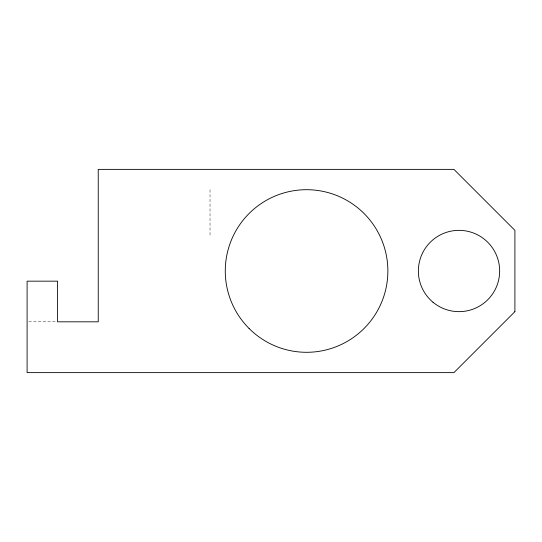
<?xml version="1.0" encoding="UTF-8"?>
<svg xmlns="http://www.w3.org/2000/svg" width="542" height="542" viewBox="0 0 542 542"><rect width="100%" height="100%" fill="white"/><g stroke="black" fill="none" stroke-linecap="round" stroke-linejoin="round"><path stroke-width="0.41" stroke-dasharray="2.71 2.03" d="M28.794 321.812L56.741 321.812M210.025 189.7L210.025 235.431"/><path stroke-width="0.81" d="M514.9 311.65L453.925 372.625L27.1 372.625L27.1 281.163L57.587 281.163L57.587 321.812L98.237 321.812L98.237 169.375L453.925 169.375L514.9 230.35L514.9 311.65M249.083 328.486A81.3 81.3 0 0 0 385.098 292.043A81.3 81.3 0 0 0 285.526 192.471A81.3 81.3 0 0 0 249.083 328.486M433.024 302.26A40.65 40.65 0 0 0 499.074 277.87A40.65 40.65 0 0 0 444.921 232.87A40.65 40.65 0 0 0 433.024 302.26"/></g></svg>
